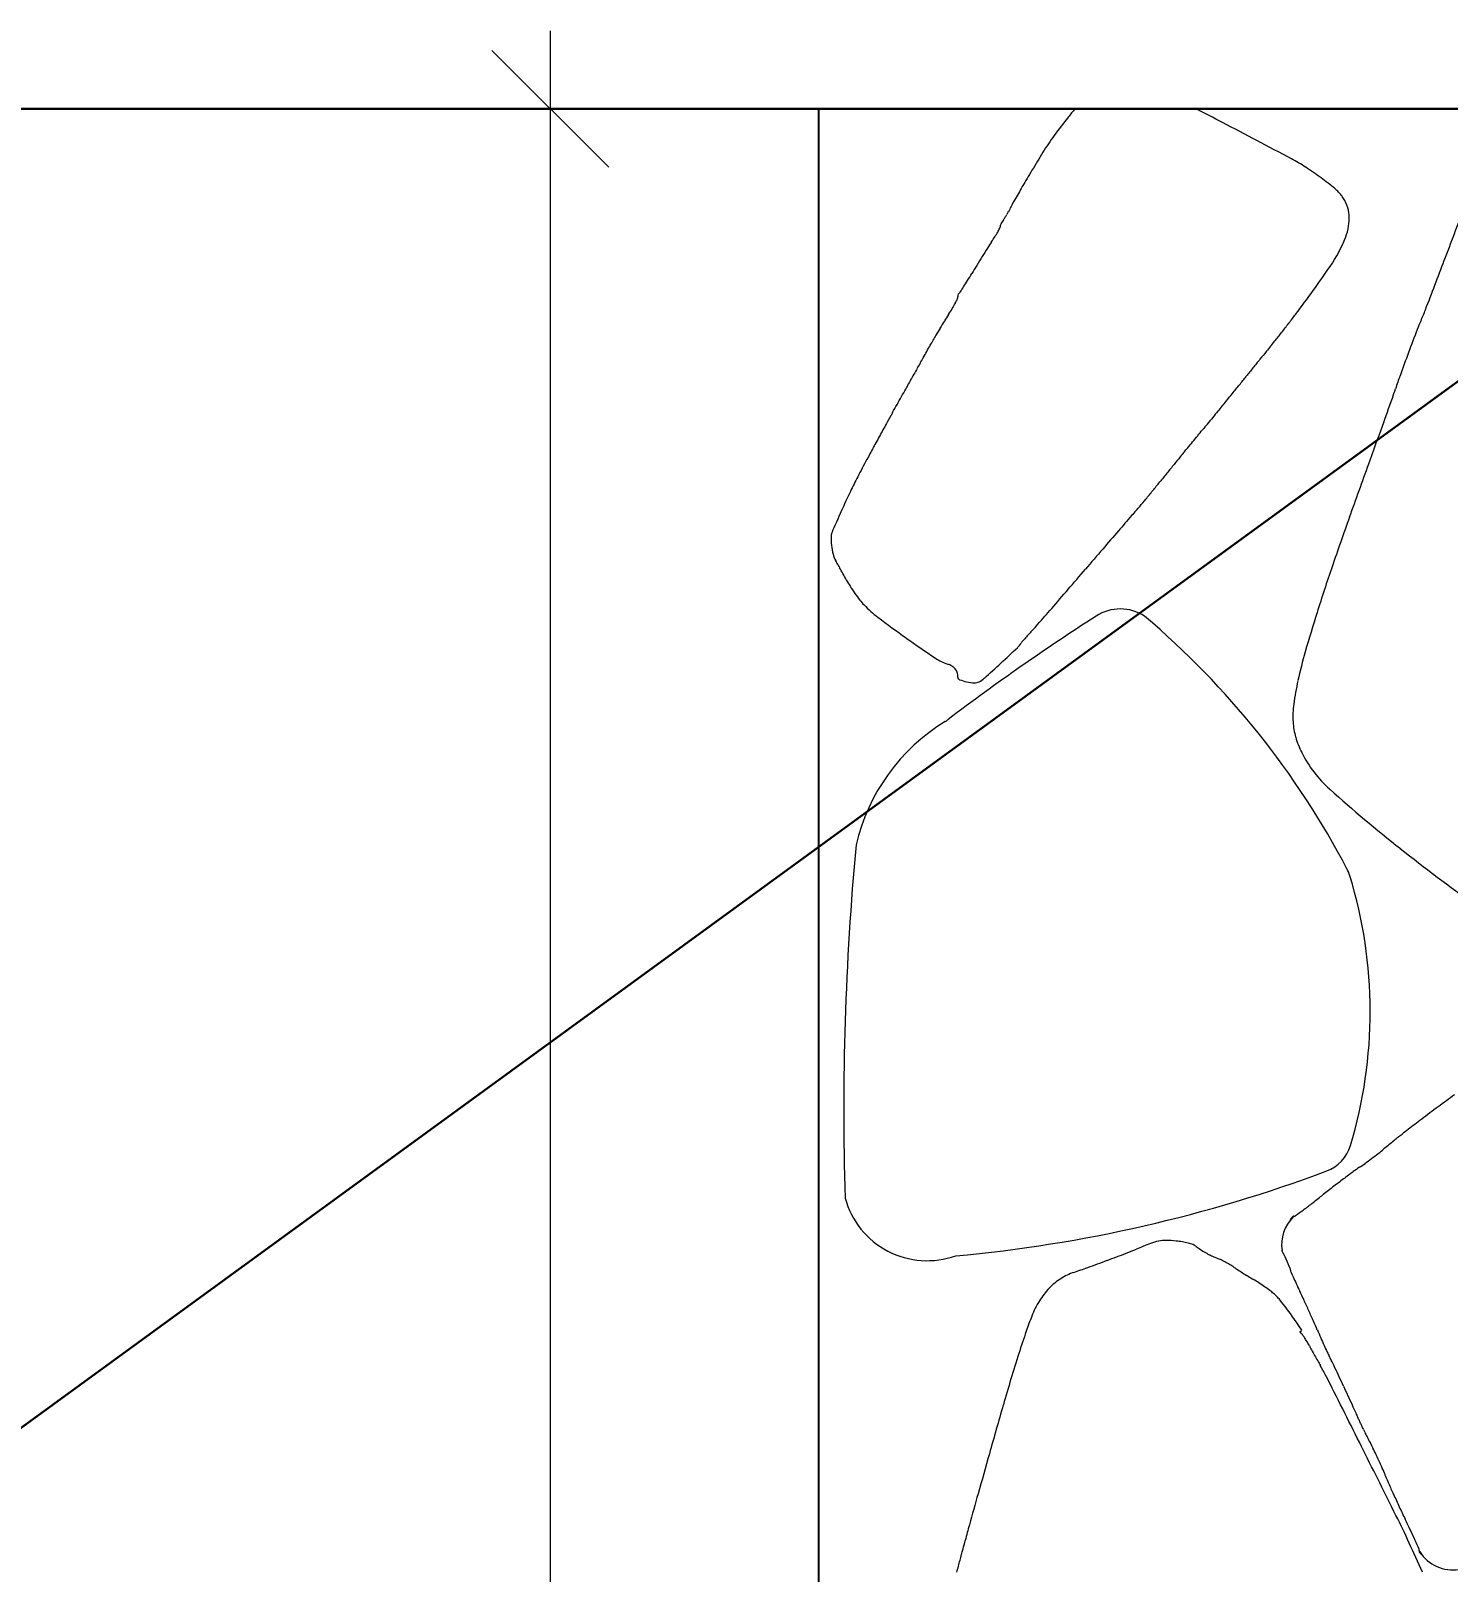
# Model space of a CAD drawing. Header units: millimetres. Extents: x 56222 to 3066687, y -650199 to -121287.
# Drawn here: x 141440.97 to 141459.15, y -184127.02 to -184107.24 of the extents above; entities that cross this region are included whole.
import ezdxf

# ---------------------------------------------------------------- set-up
doc = ezdxf.new("R2010")
doc.units = ezdxf.units.MM
doc.header["$MEASUREMENT"] = 0
doc.header["$PDMODE"] = 35
doc.linetypes.add('DASHED', pattern=[0.75, 0.5, -0.25])
doc.layers.get('Defpoints').update_dxf_attribs({"color": 220})
for name, color, linetype, lineweight in [('FURNITURE', 32, 'Continuous', 9), ('furniture dimensions', 1, 'DASHED', 0), ('wall', 7, 'Continuous', 30), ('XX~SLAB ( BEAM )~ ( DIM )', 7, 'Continuous', 9)]:
    doc.layers.add(name, color=color, linetype=linetype, lineweight=lineweight)
doc.layers.add('str coll', color=6, linetype='Continuous')
doc.styles.add('century g', font='GOTHIC.TTF')
doc.dimstyles.new('Archana', dxfattribs={"dimtxt": 2, "dimasz": 0.75, "dimexe": 0.5, "dimexo": 0.5, "dimgap": 0, "dimtad": 0, "dimzin": 0, "dimdsep": 46, "dimlunit": 4, "dimtxsty": 'century g', "dimblk": 'OBLIQUE', "dimcen": 0, "dimdle": 1, "dimclrd": 256, "dimclre": 256, "dimclrt": 256, "dimadec": 0, "dimazin": 0, "dimtfac": 1, "dimtofl": 0, "dimtmove": 1, "dimatfit": 3, "dimfxl": 1, "dimfxlon": 1, "dimtolj": 1, "dimtzin": 0, "dimlwd": -1, "dimlwe": -1, "dimarcsym": 0})

# ---------------------------------------------------------------- blocks, each defined once
blk = doc.blocks.new('_Oblique')
at = {"layer": 'wall', "color": 0, "lineweight": -2}
blk.add_line((-0.5, -0.5), (0.5, 0.5), dxfattribs=at)
blk = doc.blocks.new('*D432')
at = {"layer": 'Defpoints', "color": 0, "linetype": 'Continuous', "lineweight": 30, "transparency": 16777216}
for p in [(141447.631, -184108.242), (141451.073, -184108.242), (141451.073, -184165.242)]:
    blk.add_point(p, dxfattribs=at)
at = {"layer": 'furniture dimensions', "color": 5, "linetype": 'Continuous', "transparency": 16777216}
for p, q in [((141447.631, -184107.242), (141447.631, -184132.777)), ((141450.573, -184108.242), (141447.131, -184108.242)), ((141447.631, -184166.242), (141447.631, -184140.706))]:
    blk.add_line(p, q, dxfattribs=at)
at = {"layer": 'furniture dimensions', "color": 5, "linetype": 'ByBlock', "transparency": 16777216}
blk.add_line((141450.573, -184165.242), (141447.131, -184165.242), dxfattribs=at)
at = {"layer": 'furniture dimensions', "color": 5, "linetype": 'Continuous', "transparency": 16777216, "xscale": 1.5, "yscale": 1.5, "zscale": 1.5}
for p, rotation in [((141447.631, -184108.242), 90), ((141447.631, -184165.242), 270)]:
    blk.add_blockref('_Oblique', p, dxfattribs=dict(at, rotation=rotation))
at = {"layer": 'furniture dimensions', "linetype": 'Continuous', "lineweight": 0, "transparency": 16777216, "insert": (141447.631, -184136.742), "char_height": 3, "attachment_point": 5, "rotation": 90, "style": 'century g'}
blk.add_mtext('\\A1;4\'-9"', dxfattribs=at)

msp = doc.modelspace()

# ---------------------------------------------------------------- linework, layer by layer
at = {"layer": 'FURNITURE', "lineweight": 25}
msp.add_line((141451.073, -184108.242), (141451.073, -184154.242), dxfattribs=at)
at = {"layer": 'FURNITURE', "lineweight": 0}
msp.add_line((141451.073, -184108.242), (141451.073, -184165.242), dxfattribs=at)
for centre, radius, start, end in [((141459.041, -184112.165), 6.103, 141.3101, 144.0925), ((141463.274, -184115.554), 11.526, 140.6207, 141.3102), ((141444.686, -184130.538), 24.963, 62.3843, 63.2758), ((141457.03, -184110.708), 3.621, 144.0925, 148.2066), ((141352.689, -184306.394), 223.429, 62.12812, 62.38435), ((141474.563, -184121.576), 24.248, 148.2066, 148.8455), ((141456.039, -184110.968), 2.357, 56.9724, 62.1281), ((141455.181, -184112.289), 3.932, 53.4581, 56.9724), ((141467.375, -184117.231), 15.849, 148.8455, 149.7242), ((141455.231, -184112.22), 3.848, 50.144, 53.4583), ((141464.419, -184115.506), 12.426, 149.7242, 150.6497), ((141457.318, -184109.72), 0.591, 36.9201, 50.1441), ((141457.426, -184109.64), 0.456, 4.0519, 36.9201), ((141452.265, -184108.869), 1.426, 327.518, 329.3141), ((141452.272, -184108.873), 1.417, 329.3142, 331.1123), ((141452.918, -184109.23), 0.68, 331.1123, 334.2274), ((141455.326, -184110.392), 1.995, 150.6497, 154.2274), ((139979.552, -183549.459), 1582.241, 339.244026, 339.270382), ((141451.532, -184108.791), 2.11, 330.686, 332.2497), ((141453.377, -184109.762), 0.0253, 332.2498, 9.1098), ((141453.428, -184109.754), 0.0262, 159.3573, 189.1096), ((141453.67, -184109.845), 0.284, 154.1887, 159.3575), ((141453.714, -184109.866), 0.334, 148.8717, 154.1887), ((141453.804, -184109.92), 0.439, 144.5366, 148.8717), ((141452.857, -184109.246), 0.724, 324.5366, 327.5181), ((141457.241, -184109.653), 0.641, 338.5729, 4.0518), ((141457.429, -184112.699), 4.966, 146.378, 147.4948), ((141451.152, -184108.525), 2.573, 326.378, 328.1291), ((141452.019, -184109.064), 1.552, 328.1291, 330.686), ((141456.061, -184109.189), 1.909, 325.5939, 338.5729), ((141466.17, -184118.259), 15.325, 148.0003, 148.5006), ((141465.366, -184117.757), 14.377, 147.4949, 148.0002), ((141151.885, -183993.756), 328.54, 339.12577, 339.24403), ((141447.118, -184106.822), 6.897, 328.2914, 329.1852), ((141461.702, -184115.521), 10.085, 148.5007, 149.1852), ((141444.932, -184101.567), 15.398, 322.8048, 325.5939), ((141447.134, -184106.757), 6.918, 326.3163, 326.9791), ((141449.471, -184108.276), 4.13, 326.9791, 328.2914), ((141451.526, -184110.051), 1.472, 329.158, 332.2577), ((141451.324, -184109.946), 1.699, 332.2577, 334.4718), ((141452.825, -184110.662), 0.0365, 334.4718, 9.5365), ((141452.923, -184110.648), 0.0626, 161.4154, 174.8629), ((141452.916, -184110.647), 0.0557, 174.8629, 189.5367), ((141452.915, -184110.645), 0.0548, 147.0973, 161.4154), ((141452.893, -184110.631), 0.0281, 123.4991, 147.0973), ((141452.851, -184110.568), 0.0474, 303.4991, 326.3162), ((141459.262, -184115.069), 7.749, 148.0251, 148.8289), ((141457.209, -184113.787), 5.329, 146.961, 148.0251), ((141450.789, -184109.611), 2.33, 326.9609, 329.158), ((141443.041, -184100.132), 17.772, 322.3256, 322.8048), ((141460.18, -184111.611), 1.523, 154.99, 159.3146), ((141456.806, -184110.037), 2.2, 334.99, 339.1258), ((141454.596, -184112.327), 2.337, 149.6416, 151.5218), ((141458.793, -184114.785), 7.2, 148.8289, 149.6416), ((141443.227, -184100.297), 17.524, 321.4375, 321.8807), ((141441.572, -184098.998), 19.628, 321.8807, 322.3256), ((141514.077, -184131.961), 59.134, 159.31458, 159.62398), ((141437.549, -184102.962), 17.114, 330.3178, 330.6279), ((141437.915, -184103.168), 16.693, 330.6279, 330.9394), ((141446.19, -184107.767), 7.227, 330.9394, 331.5218), ((141479.586, -184129.98), 29.414, 140.7177, 140.9689), ((141461.784, -184115.418), 6.415, 139.9402, 140.7178), ((141454.279, -184109.107), 3.39, 319.9402, 321.4375), ((141497.818, -184125.922), 41.79, 159.624, 160.056), ((141463.254, -184117.778), 12.555, 150.3864, 150.7838), ((141459.358, -184115.563), 8.075, 149.8332, 150.3864), ((141444.225, -184106.768), 9.429, 329.8333, 330.3178), ((141478.583, -184129.193), 28.14, 141.2193, 141.5003), ((141482.218, -184132.114), 32.803, 140.9688, 141.2193), ((141455.95, -184113.754), 4.217, 151.1852, 152.0518), ((141462.623, -184117.425), 11.833, 150.7839, 151.1852), ((141428.276, -184089.177), 36.142, 321.2816, 321.5003), ((141463.066, -184113.312), 4.821, 160.056, 162.1727), ((141428.347, -184098.708), 27.221, 330.6764, 330.9312), ((141430.904, -184100.129), 24.296, 330.9313, 331.185), ((141448.138, -184109.609), 4.627, 331.185, 332.0518), ((141427.125, -184088.274), 37.604, 320.89, 321.086), ((141423.737, -184085.539), 41.958, 321.0861, 321.2816), ((141270.05, -184044.869), 199.975, 340.28984, 340.39848), ((141454.569, -184110.579), 4.105, 340.3985, 342.1728), ((141464.119, -184119.013), 13.911, 150.403, 150.9675), ((141430.469, -184099.899), 24.788, 330.403, 330.6764), ((141516.91, -184162.277), 78.749, 140.4403, 140.51593), ((141478.099, -184130.216), 28.408, 140.2786, 140.4404), ((141450.008, -184106.876), 8.114, 320.2786, 320.89), ((141489.126, -184132.894), 42.513, 150.9674, 151.2129), ((141431.603, -184092.391), 31.529, 320.5212, 320.6954), ((141497.238, -184146.121), 53.293, 140.5907, 140.6955), ((141520.672, -184165.377), 83.624, 140.51592, 140.59064), ((141245.703, -184036.147), 225.837, 340.15855, 340.28987), ((141491.879, -184134.406), 45.654, 151.2128, 151.4558), ((141424.651, -184086.676), 40.529, 320.2483, 320.3855), ((141421.975, -184084.46), 44.004, 320.3855, 320.5212), ((141464.302, -184119.514), 14.313, 151.7791, 152.7664), ((141479.153, -184127.484), 31.166, 151.4557, 151.7791), ((141485.279, -184136.945), 38.229, 140.6543, 140.8448), ((141460.43, -184116.573), 6.097, 139.9148, 140.6544), ((141446.347, -184104.721), 12.309, 319.9149, 320.2483), ((141488.123, -184139.265), 41.899, 141.0385, 141.2356), ((141488.89, -184139.885), 42.886, 140.8448, 141.0384), ((140660.105, -183824.84), 848.393, 340.109483, 340.158528), ((141460.286, -184117.381), 9.767, 154.346, 155.7053), ((141458.369, -184116.46), 7.64, 152.7665, 154.346), ((141442.74, -184102.831), 16.299, 320.261, 320.7571), ((141442.115, -184102.321), 17.105, 320.7571, 321.2356), ((141453.739, -184112.113), 1.907, 317.6356, 319.7832), ((141444.009, -184103.886), 14.649, 319.7832, 320.261), ((141482.946, -184127.61), 34.628, 155.7053, 156.2352), ((141575.452, -184217.53), 159.113, 139.15287, 139.24592), ((141457.568, -184115.606), 3.276, 137.6356, 139.1528), ((141493.202, -184126.261), 37.556, 160.1095, 161.1394), ((141451.993, -184113.768), 0.758, 177.4167, 185.8697), ((141451.456, -184113.744), 0.221, 156.2352, 177.4167), ((141551.44, -184196.837), 127.415, 139.24602, 139.38445), ((141452.013, -184113.766), 0.778, 185.8698, 194.3381), ((141598.908, -184237.544), 189.947, 139.38445, 139.48712), ((141451.576, -184113.878), 0.327, 194.3381, 210.5076), ((141449.974, -184114.822), 1.532, 29.3086, 30.5074), ((141426.871, -184127.791), 28.027, 29.1642, 29.3085), ((141426.912, -184127.768), 27.979, 28.9922, 29.1641), ((141482.576, -184122.631), 26.327, 161.1394, 162.4836), ((141419.636, -184131.8), 36.298, 28.8508, 28.9922), ((141452.742, -184113.562), 1.499, 208.8508, 212.6065), ((141379.875, -184050.387), 98.155, 319.28608, 319.48707), ((141453.495, -184113.08), 2.394, 212.6065, 215.2519), ((141453.395, -184113.151), 2.271, 215.2519, 217.9252), ((141398.804, -184066.676), 73.183, 319.03566, 319.28616), ((141452.29, -184114.012), 0.87, 217.9251, 223.3981), ((141452.695, -184113.628), 1.428, 223.3981, 232.9614), ((141396.701, -184064.851), 75.967, 318.83307, 319.03567), ((141454.946, -184115.23), 0.569, 56.7869, 123.0686), ((141476.924, -184120.847), 20.4, 162.4836, 163.9613), ((141461.174, -184102.392), 15.504, 232.9613, 234.6245), ((141470.568, -184139.589), 29.507, 122.68, 127.1754), ((141451.295, -184112.589), 3.446, 316.9176, 318.833), ((141448.255, -184123.02), 10.833, 27.5903, 49.7283), ((141463.83, -184098.653), 20.091, 234.6245, 235.9219), ((141453.435, -184114.955), 0.278, 313.3548, 329.1019), ((141453.755, -184115.147), 0.0958, 138.9059, 149.102), ((141458.078, -184118.918), 5.832, 138.3701, 138.9059), ((141457.021, -184117.978), 4.418, 137.5278, 138.3701), ((141458.771, -184119.58), 6.79, 136.9175, 137.5278), ((141452.912, -184114.791), 0.606, 235.9219, 252.1922), ((141433.67, -184094.022), 29.068, 312.7819, 313.3548), ((141462.903, -184116.816), 5.811, 163.9613, 167.7246), ((141452.629, -184115.671), 0.318, 60.2335, 72.1922), ((141452.715, -184115.52), 0.144, 38.633, 60.2335), ((141452.726, -184115.512), 0.131, 15.7071, 38.633), ((141452.627, -184115.54), 0.234, 0.8593, 15.7072), ((141434.394, -184094.804), 28.002, 312.1887, 312.7819), ((141452.895, -184115.536), 0.0349, 180.8593, 249.6788), ((141453.125, -184114.916), 0.696, 249.6789, 257.5244), ((141453.118, -184114.949), 0.662, 257.5244, 266.1344), ((141453.081, -184115.492), 0.117, 266.1344, 297.1455), ((141452.997, -184115.328), 0.301, 297.1454, 312.1887), ((141460.959, -184116.394), 3.822, 167.7246, 172.3037), ((141458.383, -184116.045), 1.223, 172.3038, 183.011), ((141454.015, -184118.262), 2.526, 121.4481, 166.9), ((141452.436, -184115.68), 0.5, 301.4481, 307.1754), ((141458.037, -184116.064), 0.876, 183.011, 196.0738), ((141458.3, -184115.988), 1.149, 196.0738, 206.7261), ((141458.688, -184115.792), 1.584, 206.7262, 228.2631), ((141471.229, -184101.736), 20.422, 228.2631, 231.581), ((141488.735, -184121.111), 37.338, 174.7408, 181.7033), ((141474.578, -184097.512), 25.812, 231.581, 234.2316), ((141457.413, -184118.234), 0.5, 17.0234, 27.5903), ((141452.205, -184119.828), 5.947, 343.1831, 17.0234), ((141489.716, -184162.011), 51.185, 126.8435, 126.9931), ((141449.546, -184108.399), 15.806, 306.8435, 307.325), ((141450.804, -184110.049), 13.732, 307.325, 307.8601), ((141484.513, -184155.125), 42.554, 127.1531, 127.3046), ((141487.153, -184158.608), 46.925, 126.9932, 127.153), ((141465.676, -184130.33), 11.418, 128.887, 129.2303), ((141459.117, -184122.197), 0.97, 126.7963, 128.8871), ((141456.8, -184119.1), 2.898, 306.7963, 307.4073), ((141472.65, -184139.457), 22.902, 127.4515, 127.9672), ((141457.419, -184121.404), 0.5, 290.5801, 343.1831), ((141454.951, -184117.44), 5.351, 306.9798, 308.1354), ((141456.435, -184119.33), 2.948, 308.1354, 309.9408), ((141467.601, -184132.664), 14.444, 129.6078, 129.9408), ((141466.183, -184130.952), 12.22, 129.2303, 129.6078), ((141459.211, -184123.622), 2.158, 123.6579, 126.2716), ((141456.755, -184119.934), 2.274, 303.6579, 305.8188), ((141455.03, -184117.545), 5.22, 305.8188, 306.9799), ((141451.183, -184104.797), 18.24, 275.1925, 290.5801), ((141466.303, -184133.255), 14.12, 126.9807, 127.698), ((141465.379, -184132.028), 12.584, 126.2716, 126.9807), ((141452.467, -184121.934), 1.091, 195.2688, 289.6533), ((141449.892, -184112.566), 12.288, 307.6823, 308.4418), ((141465.894, -184132.726), 13.451, 127.698, 128.4419), ((141457.183, -184122.502), 0.0492, 113.1346, 127.4121), ((141457.177, -184122.488), 0.0342, 94.3733, 113.1346), ((141457.172, -184122.419), 0.0353, 274.3734, 306.0893), ((141447.505, -184109.157), 16.446, 306.0893, 306.5107), ((141453.192, -184116.84), 6.888, 306.5107, 307.6823), ((141457.515, -184122.819), 0.5, 134.6338, 188.6904), ((141457.1, -184122.467), 0.0418, 314.2892, 340.411), ((141457.172, -184122.493), 0.0343, 141.6857, 160.4108), ((141457.183, -184122.502), 0.0493, 127.4123, 141.6859), ((141457.433, -184128.297), 5.88, 110.9293, 112.8267), ((141455.571, -184123.429), 0.668, 101.5315, 110.9294), ((141455.525, -184123.203), 0.437, 89.0571, 101.5315), ((141455.508, -184124.248), 1.483, 84.033, 89.0571), ((141455.529, -184124.048), 1.282, 80.4455, 84.0331), ((141455.568, -184123.815), 1.045, 76.2658, 80.4456), ((141455.599, -184123.69), 0.917, 72.2607, 76.2658), ((141455.85, -184122.903), 0.0903, 50.3098, 72.2608), ((141456.292, -184122.371), 0.601, 230.3098, 236.1), ((141443.09, -184091.382), 33.728, 289.8225, 290.2746), ((141441.89, -184088.136), 37.189, 290.2747, 290.6749), ((141453.691, -184119.407), 3.765, 290.6749, 292.8267), ((141456.753, -184121.685), 1.428, 236.0999, 239.1314), ((141456.76, -184121.674), 1.441, 239.1314, 242.1605), ((141456.4, -184122.354), 0.671, 242.1606, 247.5243), ((141455.215, -184125.218), 2.428, 65.5309, 67.5242), ((141455.653, -184124.256), 1.372, 62.474, 65.5309), ((141455.735, -184124.098), 1.193, 59.1724, 62.474), ((141452.572, -184125.032), 4.935, 24.253, 25.6837), ((141444.154, -184128.824), 14.168, 23.7265, 24.253), ((141454.585, -184123.877), 0.741, 108.6136, 123.0358), ((141451.477, -184114.651), 8.994, 288.6137, 289.8224), ((141455.655, -184124.233), 1.351, 56.1635, 59.1723), ((141457.632, -184121.284), 2.2, 236.1635, 237.5111), ((141461.572, -184115.097), 9.535, 237.511, 237.9646), ((141462.14, -184114.189), 10.607, 237.9646, 238.4156), ((141461.221, -184115.684), 8.852, 238.4156, 238.9322), ((141457.086, -184123.141), 0.042, 351.8623, 23.7266), ((141457.151, -184123.15), 0.0234, 171.8622, 203.5759), ((141467.388, -184118.682), 11.193, 203.5758, 203.9895), ((141461.406, -184121.344), 4.645, 203.9895, 205.1494), ((141454.722, -184124.037), 0.953, 136.2466, 148.5324), ((141454.635, -184123.954), 0.833, 123.0358, 136.2466), ((141455.492, -184125.193), 2.25, 56.8548, 58.9322), ((141454.986, -184125.968), 3.176, 55.2503, 56.8548), ((141455.125, -184125.768), 2.932, 53.6264, 55.2504), ((141456.318, -184124.148), 0.92, 49.774, 53.6264), ((141456.477, -184123.959), 0.673, 38.2166, 49.7739), ((141464.709, -184119.794), 8.294, 205.1494, 205.9009), ((141450.074, -184126.9), 7.975, 24.9894, 25.9008), ((141455.027, -184124.224), 1.312, 148.5323, 158.2054), ((141453.425, -184126.362), 4.558, 35.4003, 38.2166), ((141443.388, -184130.017), 15.352, 24.431, 24.9893), ((141457.484, -184125.206), 3.957, 158.2055, 161.1886), ((141449.438, -184129.196), 9.449, 34.0173, 35.4004), ((141443.559, -184129.939), 15.163, 23.8713, 24.431), ((141451.011, -184126.641), 7.014, 22.8753, 23.8713), ((141469.992, -184129.467), 17.171, 161.1886, 162.1918), ((141457.254, -184123.939), 0.0047, 126.2335, 195.8362), ((141457.267, -184123.935), 0.0177, 195.836, 225.4015), ((141457.259, -184123.944), 0.0119, 91.1142, 126.2334), ((141457.324, -184123.878), 0.0985, 225.4014, 233.6958), ((141457.258, -184123.918), 0.0147, 271.1142, 34.0173), ((141457.219, -184124.019), 0.0775, 36.2913, 53.6958), ((141456.465, -184124.574), 1.014, 33.6365, 36.2913), ((141456.395, -184124.62), 1.097, 30.7169, 33.6365), ((141464.805, -184120.821), 7.957, 202.8752, 203.6606), ((141464.563, -184120.927), 7.693, 203.6605, 204.4661), ((141472.868, -184130.391), 20.192, 162.1918, 163.1628), ((141456.152, -184124.764), 1.38, 28.2588, 30.7169), ((141465.345, -184119.823), 9.057, 208.2587, 208.6848), ((141473.821, -184115.185), 18.719, 208.6847, 208.9322), ((141463.833, -184121.26), 6.891, 204.466, 205.2464), ((141458.453, -184123.797), 0.942, 205.2464, 208.6323), ((141473.873, -184115.157), 18.778, 208.9322, 209.1795), ((141465.624, -184119.763), 9.329, 209.1796, 209.5969), ((141452.877, -184127.003), 5.33, 26.7337, 29.5969), ((141456.572, -184124.823), 1.2, 25.8436, 28.6323), ((141446.252, -184129.822), 12.667, 25.3488, 25.8436), ((141445.29, -184130.278), 13.732, 24.8138, 25.3489), ((141473.913, -184130.707), 21.283, 163.1627, 164.0962), ((141041.149, -184334.384), 466.336, 26.61604, 26.73361), ((141443.407, -184131.148), 15.806, 24.3323, 24.8138), ((141504.447, -184103.546), 51.185, 204.3323, 204.4819), ((141500.571, -184105.311), 46.925, 204.482, 204.6418), ((141875.443, -184245.115), 438.795, 164.09622, 164.18124), ((141496.598, -184107.134), 42.554, 204.6419, 204.7934), ((141462.388, -184122.936), 4.871, 204.7934, 205.5399), ((141447.459, -184130.07), 11.675, 25.3059, 25.5399), ((141445.374, -184131.055), 13.981, 25.1015, 25.3059), ((141446.641, -184130.462), 12.582, 24.8961, 25.1015), ((141455.425, -184126.385), 2.898, 24.2852, 24.8962), ((141458.95, -184124.794), 0.97, 204.2851, 206.3759), ((141468.311, -184120.153), 11.418, 206.3758, 206.7191), ((141469.028, -184119.792), 12.22, 206.7191, 207.0966), ((141471.007, -184118.779), 14.444, 207.0966, 207.4296), ((141645.556, -184179.982), 199.859, 164.18135, 164.33444), ((141175.427, -184267.095), 316.141, 26.4473, 26.61598), ((141455.57, -184126.791), 2.948, 25.6242, 27.4296), ((141453.404, -184127.83), 5.351, 24.4686, 25.6242), ((141453.523, -184127.776), 5.22, 23.3076, 24.4687), ((141456.229, -184126.61), 2.274, 21.1467, 23.3077), ((141460.362, -184125.011), 2.158, 201.1467, 203.7604), ((141604.305, -184168.413), 157.017, 164.33445, 164.48617), ((141469.904, -184120.811), 12.584, 203.7604, 204.4695), ((141471.303, -184120.174), 14.12, 204.4695, 205.1868), ((141470.697, -184120.459), 13.451, 205.1868, 205.9307), ((141446.203, -184132.402), 13.715, 24.8023, 26.4473), ((141447.55, -184131.714), 12.288, 25.1711, 25.9306), ((141464.058, -184129.483), 11.467, 164.4861, 165.5138), ((141452.437, -184129.417), 6.888, 23.9995, 25.1711), ((141340.745, -184097.387), 115.955, 345.27023, 345.34448), ((141415.739, -184116.999), 38.439, 345.3445, 345.5137), ((141425.368, -184142.03), 36.667, 24.1609, 24.8023), ((141443.705, -184133.305), 16.446, 23.5781, 23.9995), ((141458.746, -184126.741), 0.0353, 351.8622, 23.5781), ((141458.815, -184126.751), 0.0342, 171.8622, 190.6235), ((141458.829, -184126.748), 0.0492, 190.6235, 204.9009), ((141458.829, -184126.748), 0.0493, 204.9011, 219.1747), ((141459.211, -184126.493), 0.5, 212.1226, 279.5863), ((141458.818, -184126.757), 0.0343, 219.1745, 237.8996), ((141458.777, -184126.822), 0.0418, 31.778, 57.8998), ((141332.789, -184095.295), 124.181, 345.19665, 345.27022)]:
    msp.add_arc(centre, radius, start, end, dxfattribs=at)
at = {"layer": 'str coll', "lineweight": 30}
msp.add_line((141484.073, -184108.242), (141252.073, -184108.242), dxfattribs=at)
at = {"layer": 'XX~SLAB ( BEAM )~ ( DIM )', "color": 242, "lineweight": 30, "true_color": 0xcd2027}
msp.add_line((141573.328, -184028.66), (141216.006, -184288.947), dxfattribs=at)

# ---------------------------------------------------------------- dimensions: what is measured, and where the dimension line sits
at = {"layer": 'furniture dimensions', "color": 5, "linetype": 'Continuous', "lineweight": 0}
dim = msp.add_linear_dim(base=(141447.631, -184108.242), p1=(141451.073, -184165.242), p2=(141451.073, -184108.242), angle=90, dimstyle='Archana', override={"dimtxt": 3, "dimasz": 1.5, "dimdec": 0, "dimclrd": 5, "dimclre": 5, "dimfxl": 4}, dxfattribs=at)
dim.commit()
dim.dimension.update_dxf_attribs({"geometry": '*D432', "text_midpoint": (141447.631, -184136.742)})

doc.saveas('drawing.dxf')
